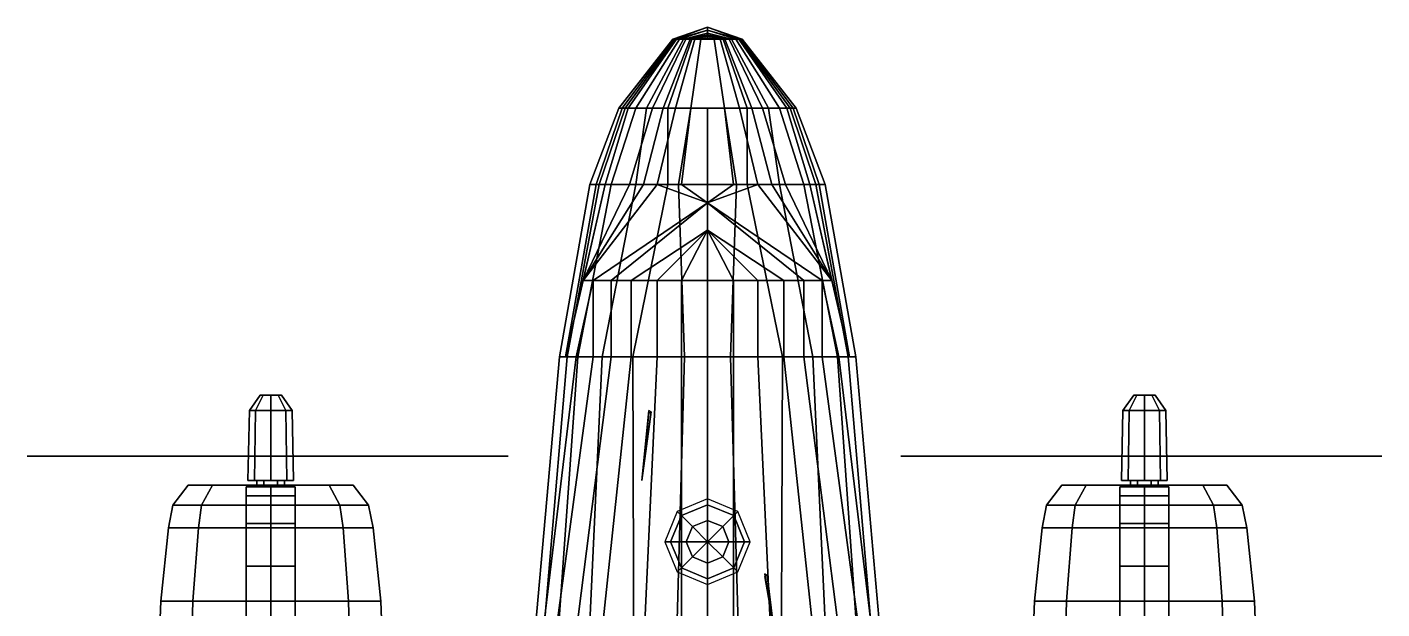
# Model space of a CAD drawing. Header units: millimetres. Extents: x -14.8 to 14.8, y -9.8 to 40.
# Drawn here: x -4.46 to 4.42, y 6.02 to 9.83 of the extents above; entities that cross this region are included whole.
import ezdxf

# ---------------------------------------------------------------- set-up
doc = ezdxf.new("R2010")
doc.units = ezdxf.units.MM
for name, color, linetype in [('propeller', 1, 'Continuous'), ('wing1', 5, 'Continuous'), ('wing2', 1, 'Continuous')]:
    doc.layers.add(name, color=color, linetype=linetype)

msp = doc.modelspace()

# ---------------------------------------------------------------- linework, layer by layer
for points in [[(0, 9.83, -0.1068), (0, 9.83, -0.15), (-0.2277, 9.75, -0.15), (-0.2277, 9.75, -0.1068)], [(0, 9.83, -0.15), (0, 9.83, -0.2089), (-0.2119, 9.75, -0.2089), (-0.2277, 9.75, -0.15)], [(0, 9.83, -0.0715), (0, 9.83, -0.1068), (-0.2277, 9.75, -0.1068), (-0.2198, 9.75, -0.0715)], [(0, 9.81, -0.0362), (0, 9.83, -0.0715), (-0.2198, 9.75, -0.0715), (-0.2041, 9.75, -0.0362)], [(0, 9.83, -0.2089), (0, 9.81, -0.2599), (-0.1845, 9.75, -0.2599), (-0.2119, 9.75, -0.2089)], [(0, 9.78, 0.0266), (0, 9.81, -0.0362), (-0.2041, 9.75, -0.0362), (-0.1413, 9.75, 0.0266)], [(0, 9.81, -0.2599), (0, 9.79, -0.2952), (-0.157, 9.75, -0.2952), (-0.1845, 9.75, -0.2599)], [(0, 9.79, -0.2952), (0, 9.78, -0.3345), (-0.1021, 9.75, -0.3345), (-0.157, 9.75, -0.2952)], [(0, 9.77, 0.0423), (0, 9.78, 0.0266), (-0.1413, 9.75, 0.0266), (-0.1138, 9.75, 0.0423)], [(0, 9.76, 0.0502), (0, 9.77, 0.0423), (-0.1138, 9.75, 0.0423), (-0.0824, 9.75, 0.0502)], [(0, 9.78, -0.3345), (0, 9.75, -0.362), (-0.0432, 9.75, -0.362), (-0.1021, 9.75, -0.3345)], [(0, 9.75, 0.058), (0, 9.76, 0.0502), (-0.0824, 9.75, 0.0502), (-0.0432, 9.75, 0.058)], [(0.2119, 9.75, -0.2089), (0.1845, 9.75, -0.2599), (0, 9.81, -0.2599), (0, 9.83, -0.2089)], [(0.2277, 9.75, -0.1068), (0.2277, 9.75, -0.15), (0, 9.83, -0.15), (0, 9.83, -0.1068)], [(0.2277, 9.75, -0.15), (0.2119, 9.75, -0.2089), (0, 9.83, -0.2089), (0, 9.83, -0.15)], [(0.2041, 9.75, -0.0362), (0.2198, 9.75, -0.0715), (0, 9.83, -0.0715), (0, 9.81, -0.0362)], [(0.2198, 9.75, -0.0715), (0.2277, 9.75, -0.1068), (0, 9.83, -0.1068), (0, 9.83, -0.0715)], [(0.1845, 9.75, -0.2599), (0.157, 9.75, -0.2952), (0, 9.79, -0.2952), (0, 9.81, -0.2599)], [(0.1413, 9.75, 0.0266), (0.2041, 9.75, -0.0362), (0, 9.81, -0.0362), (0, 9.78, 0.0266)], [(0.157, 9.75, -0.2952), (0.1021, 9.75, -0.3345), (0, 9.78, -0.3345), (0, 9.79, -0.2952)], [(0.1021, 9.75, -0.3345), (0.0432, 9.75, -0.362), (0, 9.75, -0.362), (0, 9.78, -0.3345)], [(0.1138, 9.75, 0.0423), (0.1413, 9.75, 0.0266), (0, 9.78, 0.0266), (0, 9.77, 0.0423)], [(0.0824, 9.75, 0.0502), (0.1138, 9.75, 0.0423), (0, 9.77, 0.0423), (0, 9.76, 0.0502)], [(0.0432, 9.75, 0.058), (0.0824, 9.75, 0.0502), (0, 9.76, 0.0502), (0, 9.75, 0.058)], [(-0.2277, 9.75, -0.1068), (-0.2277, 9.75, -0.15), (-0.58, 9.3, -0.16), (-0.58, 9.3, -0.05)], [(-0.2277, 9.75, -0.15), (-0.2119, 9.75, -0.2089), (-0.54, 9.3, -0.31), (-0.58, 9.3, -0.16)], [(-0.2198, 9.75, -0.0715), (-0.2277, 9.75, -0.1068), (-0.58, 9.3, -0.05), (-0.56, 9.3, 0.04)], [(-0.2041, 9.75, -0.0362), (-0.2198, 9.75, -0.0715), (-0.56, 9.3, 0.04), (-0.52, 9.3, 0.13)], [(-0.2119, 9.75, -0.2089), (-0.1845, 9.75, -0.2599), (-0.47, 9.3, -0.44), (-0.54, 9.3, -0.31)], [(-0.1413, 9.75, 0.0266), (-0.2041, 9.75, -0.0362), (-0.52, 9.3, 0.13), (-0.36, 9.3, 0.29)], [(-0.1845, 9.75, -0.2599), (-0.157, 9.75, -0.2952), (-0.4, 9.3, -0.53), (-0.47, 9.3, -0.44)], [(-0.157, 9.75, -0.2952), (-0.1021, 9.75, -0.3345), (-0.26, 9.3, -0.63), (-0.4, 9.3, -0.53)], [(-0.1138, 9.75, 0.0423), (-0.1413, 9.75, 0.0266), (-0.36, 9.3, 0.29), (-0.29, 9.3, 0.33)], [(-0.0824, 9.75, 0.0502), (-0.1138, 9.75, 0.0423), (-0.29, 9.3, 0.33), (-0.21, 9.3, 0.35)], [(-0.1021, 9.75, -0.3345), (-0.0432, 9.75, -0.362), (-0.11, 9.3, -0.7), (-0.26, 9.3, -0.63)], [(-0.0432, 9.75, 0.058), (-0.0824, 9.75, 0.0502), (-0.21, 9.3, 0.35), (-0.11, 9.3, 0.37)], [(0.0432, 9.75, 0.058), (-0.0432, 9.75, 0.058), (-0.11, 9.3, 0.37), (0.11, 9.3, 0.37)], [(0.11, 9.3, -0.7), (-0.11, 9.3, -0.7), (-0.0432, 9.75, -0.362), (0.0432, 9.75, -0.362)], [(0, 9.75, -0.362), (0, 9.75, -0.362), (0, 9.75, -0.362), (-0.0432, 9.75, -0.362)], [(-0.0432, 9.75, 0.058), (0, 9.75, 0.058), (0, 9.75, 0.058)], [(0.0432, 9.75, -0.362), (0, 9.75, -0.362), (0, 9.75, -0.362)], [(0, 9.75, 0.058), (0, 9.75, 0.058), (0, 9.75, 0.058), (0.0432, 9.75, 0.058)], [(0.11, 9.3, 0.37), (0.21, 9.3, 0.35), (0.0824, 9.75, 0.0502), (0.0432, 9.75, 0.058)], [(0.26, 9.3, -0.63), (0.11, 9.3, -0.7), (0.0432, 9.75, -0.362), (0.1021, 9.75, -0.3345)], [(0.21, 9.3, 0.35), (0.29, 9.3, 0.33), (0.1138, 9.75, 0.0423), (0.0824, 9.75, 0.0502)], [(0.4, 9.3, -0.53), (0.26, 9.3, -0.63), (0.1021, 9.75, -0.3345), (0.157, 9.75, -0.2952)], [(0.29, 9.3, 0.33), (0.36, 9.3, 0.29), (0.1413, 9.75, 0.0266), (0.1138, 9.75, 0.0423)], [(0.36, 9.3, 0.29), (0.52, 9.3, 0.13), (0.2041, 9.75, -0.0362), (0.1413, 9.75, 0.0266)], [(0.47, 9.3, -0.44), (0.4, 9.3, -0.53), (0.157, 9.75, -0.2952), (0.1845, 9.75, -0.2599)], [(0.54, 9.3, -0.31), (0.47, 9.3, -0.44), (0.1845, 9.75, -0.2599), (0.2119, 9.75, -0.2089)], [(0.52, 9.3, 0.13), (0.56, 9.3, 0.04), (0.2198, 9.75, -0.0715), (0.2041, 9.75, -0.0362)], [(0.58, 9.3, -0.16), (0.54, 9.3, -0.31), (0.2119, 9.75, -0.2089), (0.2277, 9.75, -0.15)], [(0.56, 9.3, 0.04), (0.58, 9.3, -0.05), (0.2277, 9.75, -0.1068), (0.2198, 9.75, -0.0715)], [(0.58, 9.3, -0.05), (0.58, 9.3, -0.16), (0.2277, 9.75, -0.15), (0.2277, 9.75, -0.1068)], [(-0.77, 8.8, 0.03), (-0.73, 8.8, 0.22), (-0.56, 9.3, 0.04), (-0.58, 9.3, -0.05)], [(-0.77, 8.8, -0.1), (-0.77, 8.8, 0.03), (-0.58, 9.3, -0.05), (-0.58, 9.3, -0.16)], [(-0.71, 8.8, -0.35), (-0.77, 8.8, -0.1), (-0.58, 9.3, -0.16), (-0.54, 9.3, -0.31)], [(-0.73, 8.8, 0.22), (-0.67, 8.8, 0.35), (-0.52, 9.3, 0.13), (-0.56, 9.3, 0.04)], [(-0.63, 8.8, -0.53), (-0.71, 8.8, -0.35), (-0.54, 9.3, -0.31), (-0.47, 9.3, -0.44)], [(-0.67, 8.8, 0.35), (-0.51, 8.8, 0.48), (-0.36, 9.3, 0.29), (-0.52, 9.3, 0.13)], [(-0.47, 8.8, -0.72), (-0.63, 8.8, -0.53), (-0.47, 9.3, -0.44), (-0.4, 9.3, -0.53)], [(-0.51, 8.8, 0.48), (-0.42, 8.8, 0.52), (-0.29, 9.3, 0.33), (-0.36, 9.3, 0.29)], [(-0.26, 8.8, -0.86), (-0.47, 8.8, -0.72), (-0.4, 9.3, -0.53), (-0.26, 9.3, -0.63)], [(-0.42, 8.8, 0.52), (-0.33, 8.8, 0.54), (-0.21, 9.3, 0.35), (-0.29, 9.3, 0.33)], [(-0.33, 8.8, 0.54), (-0.17, 8.8, 0.55), (-0.11, 9.3, 0.37), (-0.21, 9.3, 0.35)], [(-0.19, 8.8, -0.89), (-0.26, 8.8, -0.86), (-0.26, 9.3, -0.63), (-0.11, 9.3, -0.7)], [(0, 8.8, -0.9), (-0.19, 8.8, -0.89), (-0.11, 9.3, -0.7), (0, 9.3, -0.7)], [(-0.17, 8.8, 0.55), (0, 8.8, 0.56), (0, 9.3, 0.37), (-0.11, 9.3, 0.37)], [(0.19, 8.8, -0.89), (0, 8.8, -0.9), (0, 9.3, -0.7), (0.11, 9.3, -0.7)], [(0, 8.8, 0.56), (0.17, 8.8, 0.55), (0.11, 9.3, 0.37), (0, 9.3, 0.37)], [(0.26, 8.8, -0.86), (0.19, 8.8, -0.89), (0.11, 9.3, -0.7), (0.26, 9.3, -0.63)], [(0.17, 8.8, 0.55), (0.33, 8.8, 0.54), (0.21, 9.3, 0.35), (0.11, 9.3, 0.37)], [(0.33, 8.8, 0.54), (0.42, 8.8, 0.52), (0.29, 9.3, 0.33), (0.21, 9.3, 0.35)], [(0.47, 8.8, -0.72), (0.26, 8.8, -0.86), (0.26, 9.3, -0.63), (0.4, 9.3, -0.53)], [(0.42, 8.8, 0.52), (0.51, 8.8, 0.48), (0.36, 9.3, 0.29), (0.29, 9.3, 0.33)], [(0.51, 8.8, 0.48), (0.67, 8.8, 0.35), (0.52, 9.3, 0.13), (0.36, 9.3, 0.29)], [(0.63, 8.8, -0.53), (0.47, 8.8, -0.72), (0.4, 9.3, -0.53), (0.47, 9.3, -0.44)], [(0.71, 8.8, -0.35), (0.63, 8.8, -0.53), (0.47, 9.3, -0.44), (0.54, 9.3, -0.31)], [(0.67, 8.8, 0.35), (0.73, 8.8, 0.22), (0.56, 9.3, 0.04), (0.52, 9.3, 0.13)], [(0.77, 8.8, -0.1), (0.71, 8.8, -0.35), (0.54, 9.3, -0.31), (0.58, 9.3, -0.16)], [(0.73, 8.8, 0.22), (0.77, 8.8, 0.03), (0.58, 9.3, -0.05), (0.56, 9.3, 0.04)], [(0.77, 8.8, 0.03), (0.77, 8.8, -0.1), (0.58, 9.3, -0.16), (0.58, 9.3, -0.05)], [(-0.77, 8.8, 0.03), (-0.77, 8.8, -0.1), (-0.97, 7.67, -0.09), (-0.97, 7.67, 0.2)], [(-0.77, 8.8, -0.1), (-0.71, 8.8, -0.35), (-0.92, 7.67, -0.35), (-0.97, 7.67, -0.09)], [(-0.73, 8.8, 0.22), (-0.77, 8.8, 0.03), (-0.97, 7.67, 0.2), (-0.9296, 7.67, 0.38)], [(-0.67, 8.8, 0.35), (-0.73, 8.8, 0.22), (-0.9296, 7.67, 0.38)], [(-0.71, 8.8, -0.35), (-0.63, 8.8, -0.53), (-0.85, 7.67, -0.6), (-0.92, 7.67, -0.35)], [(-0.63, 8.8, -0.53), (-0.47, 8.8, -0.72), (-0.69, 7.67, -0.85), (-0.85, 7.67, -0.6)], [(0, 8.68, 0.85), (-0.33, 8.8, 0.54), (-0.8147, 8.17, 0.3667), (-0.75, 8.17, 0.85)], [(-0.33, 8.8, 0.54), (-0.42, 8.8, 0.52), (-0.8147, 8.17, 0.3667)], [(-0.42, 8.8, 0.52), (-0.51, 8.8, 0.48), (-0.8147, 8.17, 0.3667)], [(-0.51, 8.8, 0.48), (-0.67, 8.8, 0.35), (-0.8147, 8.17, 0.3667)], [(-0.47, 8.8, -0.72), (-0.26, 8.8, -0.86), (-0.49, 7.67, -1), (-0.69, 7.67, -0.85)], [(-0.26, 8.8, -0.86), (-0.19, 8.8, -0.89), (-0.15, 7.67, -1.12), (-0.49, 7.67, -1)], [(0, 8.68, 0.85), (-0.17, 8.8, 0.55), (-0.33, 8.8, 0.54), (0, 8.68, 0.85)], [(-0.19, 8.8, -0.89), (0, 8.8, -0.9), (0, 7.67, -1.13), (-0.15, 7.67, -1.12)], [(0, 8.68, 0.85), (0, 8.8, 0.56), (-0.17, 8.8, 0.55), (0, 8.68, 0.85)], [(0.15, 7.67, -1.12), (0, 7.67, -1.13), (0, 8.8, -0.9), (0.19, 8.8, -0.89)], [(0.75, 8.17, 0.85), (0.8147, 8.17, 0.3667), (0.33, 8.8, 0.54), (0, 8.68, 0.85)], [(0, 8.68, 0.85), (0.33, 8.8, 0.54), (0.17, 8.8, 0.55), (0, 8.68, 0.85)], [(0, 8.68, 0.85), (0.17, 8.8, 0.55), (0, 8.8, 0.56), (0, 8.68, 0.85)], [(0.49, 7.67, -1), (0.15, 7.67, -1.12), (0.19, 8.8, -0.89), (0.26, 8.8, -0.86)], [(0.69, 7.67, -0.85), (0.49, 7.67, -1), (0.26, 8.8, -0.86), (0.47, 8.8, -0.72)], [(0.8147, 8.17, 0.3667), (0.8147, 8.17, 0.3667), (0.42, 8.8, 0.52), (0.33, 8.8, 0.54)], [(0.8147, 8.17, 0.3667), (0.8147, 8.17, 0.3667), (0.51, 8.8, 0.48), (0.42, 8.8, 0.52)], [(0.85, 7.67, -0.6), (0.69, 7.67, -0.85), (0.47, 8.8, -0.72), (0.63, 8.8, -0.53)], [(0.8147, 8.17, 0.3667), (0.8147, 8.17, 0.3667), (0.67, 8.8, 0.35), (0.51, 8.8, 0.48)], [(0.92, 7.67, -0.35), (0.85, 7.67, -0.6), (0.63, 8.8, -0.53), (0.71, 8.8, -0.35)], [(0.9296, 7.67, 0.38), (0.9296, 7.67, 0.38), (0.73, 8.8, 0.22), (0.67, 8.8, 0.35)], [(0.97, 7.67, -0.09), (0.92, 7.67, -0.35), (0.71, 8.8, -0.35), (0.77, 8.8, -0.1)], [(0.9296, 7.67, 0.38), (0.97, 7.67, 0.2), (0.77, 8.8, 0.03), (0.73, 8.8, 0.22)], [(0.97, 7.67, 0.2), (0.97, 7.67, -0.09), (0.77, 8.8, -0.1), (0.77, 8.8, 0.03)], [(0, 8.68, 0.85), (0, 8.68, 0.85), (-0.75, 8.17, 0.85), (-0.63, 8.17, 0.96)], [(0, 8.5, 1.02), (0, 8.68, 0.85), (-0.63, 8.17, 0.96), (-0.5, 8.17, 1.05)], [(0.5, 8.17, 1.05), (0.63, 8.17, 0.96), (0, 8.68, 0.85), (0, 8.5, 1.02)], [(0.63, 8.17, 0.96), (0.75, 8.17, 0.85), (0, 8.68, 0.85)], [(0, 8.5, 1.02), (0, 8.5, 1.02), (-0.5, 8.17, 1.05), (-0.33, 8.17, 1.12)], [(0, 8.5, 1.02), (0, 8.5, 1.02), (-0.33, 8.17, 1.12), (-0.17, 8.17, 1.14)], [(-0.17, 8.17, 1.14), (0, 8.17, 1.14), (0, 8.5, 1.02)], [(0, 8.5, 1.02), (0, 8.5, 1.02), (0, 8.17, 1.14), (0.17, 8.17, 1.14)], [(0, 8.5, 1.02), (0, 8.5, 1.02), (0.17, 8.17, 1.14), (0.33, 8.17, 1.12)], [(0, 8.5, 1.02), (0, 8.5, 1.02), (0.33, 8.17, 1.12), (0.5, 8.17, 1.05)], [(-0.75, 8.17, 0.85), (-0.8147, 8.17, 0.3667), (-0.9296, 7.67, 0.38), (-0.86, 7.67, 0.69)], [(-0.75, 8.17, 0.85), (-0.75, 8.17, 0.85), (-0.86, 7.67, 0.69), (-0.75, 7.67, 0.93)], [(-0.63, 8.17, 0.96), (-0.75, 8.17, 0.85), (-0.75, 7.67, 0.93), (-0.63, 7.67, 1.05)], [(-0.5, 8.17, 1.05), (-0.63, 8.17, 0.96), (-0.63, 7.67, 1.05), (-0.5, 7.67, 1.14)], [(-0.33, 8.17, 1.12), (-0.5, 8.17, 1.05), (-0.5, 7.67, 1.14), (-0.33, 7.67, 1.21)], [(-0.17, 8.17, 1.14), (-0.33, 8.17, 1.12), (-0.33, 7.67, 1.21), (-0.17, 7.67, 1.23)], [(-0.17, 7.67, 1.23), (0, 7.67, 1.23), (0, 8.17, 1.14), (-0.17, 8.17, 1.14)], [(0.17, 8.17, 1.14), (0, 8.17, 1.14), (0, 7.67, 1.23), (0.17, 7.67, 1.23)], [(0.17, 7.67, 1.23), (0.33, 7.67, 1.21), (0.33, 8.17, 1.12), (0.17, 8.17, 1.14)], [(0.33, 7.67, 1.21), (0.5, 7.67, 1.14), (0.5, 8.17, 1.05), (0.33, 8.17, 1.12)], [(0.5, 7.67, 1.14), (0.63, 7.67, 1.05), (0.63, 8.17, 0.96), (0.5, 8.17, 1.05)], [(0.63, 7.67, 1.05), (0.75, 7.67, 0.93), (0.75, 8.17, 0.85), (0.63, 8.17, 0.96)], [(0.86, 7.67, 0.69), (0.9296, 7.67, 0.38), (0.8147, 8.17, 0.3667), (0.75, 8.17, 0.85)], [(0.75, 7.67, 0.93), (0.86, 7.67, 0.69), (0.75, 8.17, 0.85)], [(-0.97, 7.67, -0.09), (-0.92, 7.67, -0.35), (-1.16, 4.85, -0.49), (-1.22, 4.85, -0.05)], [(-0.97, 7.67, 0.2), (-0.97, 7.67, -0.09), (-1.22, 4.85, -0.05), (-1.22, 4.85, 0.39)], [(-0.86, 7.67, 0.69), (-0.97, 7.67, 0.2), (-1.22, 4.85, 0.39), (-1.2, 4.85, 0.55)], [(-0.75, 7.67, 0.93), (-0.86, 7.67, 0.69), (-1.2, 4.85, 0.55), (-1.13, 4.85, 0.79)], [(-0.92, 7.67, -0.35), (-0.85, 7.67, -0.6), (-1.05, 4.85, -0.74), (-1.16, 4.85, -0.49)], [(-0.63, 7.67, 1.05), (-0.75, 7.67, 0.93), (-1.13, 4.85, 0.79), (-0.99, 4.85, 1.03)], [(-0.85, 7.67, -0.6), (-0.69, 7.67, -0.85), (-0.82, 4.85, -0.99), (-1.05, 4.85, -0.74)], [(-0.5, 7.67, 1.14), (-0.63, 7.67, 1.05), (-0.99, 4.85, 1.03), (-0.8, 4.85, 1.23)], [(-0.69, 7.67, -0.85), (-0.49, 7.67, -1), (-0.48, 4.85, -1.17), (-0.82, 4.85, -0.99)], [(-0.33, 7.67, 1.21), (-0.5, 7.67, 1.14), (-0.8, 4.85, 1.23), (-0.46, 4.85, 1.41)], [(-0.49, 7.67, -1), (-0.15, 7.67, -1.12), (-0.23, 4.85, -1.25), (-0.48, 4.85, -1.17)], [(-0.17, 7.67, 1.23), (-0.33, 7.67, 1.21), (-0.46, 4.85, 1.41), (-0.17, 4.85, 1.48)], [(-0.15, 7.67, -1.12), (0, 7.67, -1.13), (0, 4.85, -1.25), (-0.23, 4.85, -1.25)], [(-0.17, 4.85, 1.48), (0, 4.85, 1.48), (0, 7.67, 1.23), (-0.17, 7.67, 1.23)], [(0.17, 7.67, 1.23), (0, 7.67, 1.23), (0, 4.85, 1.48), (0.17, 4.85, 1.48)], [(0.23, 4.85, -1.25), (0, 4.85, -1.25), (0, 7.67, -1.13), (0.15, 7.67, -1.12)], [(0.48, 4.85, -1.17), (0.23, 4.85, -1.25), (0.15, 7.67, -1.12), (0.49, 7.67, -1)], [(0.17, 4.85, 1.48), (0.46, 4.85, 1.41), (0.33, 7.67, 1.21), (0.17, 7.67, 1.23)], [(0.46, 4.85, 1.41), (0.8, 4.85, 1.23), (0.5, 7.67, 1.14), (0.33, 7.67, 1.21)], [(0.82, 4.85, -0.99), (0.48, 4.85, -1.17), (0.49, 7.67, -1), (0.69, 7.67, -0.85)], [(0.8, 4.85, 1.23), (0.99, 4.85, 1.03), (0.63, 7.67, 1.05), (0.5, 7.67, 1.14)], [(0.99, 4.85, 1.03), (1.13, 4.85, 0.79), (0.75, 7.67, 0.93), (0.63, 7.67, 1.05)], [(1.05, 4.85, -0.74), (0.82, 4.85, -0.99), (0.69, 7.67, -0.85), (0.85, 7.67, -0.6)], [(1.13, 4.85, 0.79), (1.2, 4.85, 0.55), (0.86, 7.67, 0.69), (0.75, 7.67, 0.93)], [(1.16, 4.85, -0.49), (1.05, 4.85, -0.74), (0.85, 7.67, -0.6), (0.92, 7.67, -0.35)], [(1.2, 4.85, 0.55), (1.22, 4.85, 0.39), (0.97, 7.67, 0.2), (0.86, 7.67, 0.69)], [(1.22, 4.85, -0.05), (1.16, 4.85, -0.49), (0.92, 7.67, -0.35), (0.97, 7.67, -0.09)], [(1.22, 4.85, 0.39), (1.22, 4.85, -0.05), (0.97, 7.67, -0.09), (0.97, 7.67, 0.2)], [(-0.37, 7.31, 1.26), (-0.385, 7.3187, 1.26), (-0.43, 6.86, 2.28)], [(-0.385, 7.3187, 1.26), (-0.385, 7.3013, 1.26), (-0.43, 6.86, 2.28)], [(-0.385, 7.3013, 1.26), (-0.37, 7.31, 1.26), (-0.43, 6.86, 2.28)], [(-0.1715, 6.6315, 1.47), (-0.198, 6.658, 1.31), (-0.28, 6.46, 1.33), (-0.2425, 6.46, 1.47)], [(0, 6.7025, 1.47), (0, 6.74, 1.31), (-0.198, 6.658, 1.31), (-0.1715, 6.6315, 1.47)], [(0, 6.6, 1.5725), (0, 6.7025, 1.47), (-0.1715, 6.6315, 1.47), (-0.099, 6.559, 1.5725)], [(0.1715, 6.6315, 1.47), (0.198, 6.658, 1.31), (0, 6.74, 1.31), (0, 6.7025, 1.47)], [(0.099, 6.559, 1.5725), (0.1715, 6.6315, 1.47), (0, 6.7025, 1.47), (0, 6.6, 1.5725)], [(0.2425, 6.46, 1.47), (0.28, 6.46, 1.33), (0.198, 6.658, 1.31), (0.1715, 6.6315, 1.47)], [(-0.099, 6.559, 1.5725), (-0.1715, 6.6315, 1.47), (-0.2425, 6.46, 1.47), (-0.14, 6.46, 1.5725)], [(0, 6.46, 1.61), (0, 6.6, 1.5725), (-0.099, 6.559, 1.5725), (0, 6.46, 1.61)], [(0, 6.46, 1.61), (0.099, 6.559, 1.5725), (0, 6.6, 1.5725), (0, 6.46, 1.61)], [(0.14, 6.46, 1.5725), (0.2425, 6.46, 1.47), (0.1715, 6.6315, 1.47), (0.099, 6.559, 1.5725)], [(0, 6.46, 1.61), (-0.099, 6.559, 1.5725), (-0.14, 6.46, 1.5725), (0, 6.46, 1.61)], [(0, 6.46, 1.61), (0.14, 6.46, 1.5725), (0.099, 6.559, 1.5725), (0, 6.46, 1.61)], [(-0.2425, 6.46, 1.47), (-0.28, 6.46, 1.33), (-0.198, 6.262, 1.35), (-0.1715, 6.2885, 1.47)], [(-0.14, 6.46, 1.5725), (-0.2425, 6.46, 1.47), (-0.1715, 6.2885, 1.47), (-0.099, 6.361, 1.5725)], [(0, 6.46, 1.61), (-0.14, 6.46, 1.5725), (-0.099, 6.361, 1.5725), (0, 6.46, 1.61)], [(0, 6.46, 1.61), (-0.099, 6.361, 1.5725), (0, 6.32, 1.5725), (0, 6.46, 1.61)], [(0, 6.46, 1.61), (0, 6.32, 1.5725), (0.099, 6.361, 1.5725), (0, 6.46, 1.61)], [(0, 6.46, 1.61), (0.099, 6.361, 1.5725), (0.14, 6.46, 1.5725), (0, 6.46, 1.61)], [(0.099, 6.361, 1.5725), (0.1715, 6.2885, 1.47), (0.2425, 6.46, 1.47), (0.14, 6.46, 1.5725)], [(0.1715, 6.2885, 1.47), (0.198, 6.262, 1.35), (0.28, 6.46, 1.33), (0.2425, 6.46, 1.47)], [(-0.099, 6.361, 1.5725), (-0.1715, 6.2885, 1.47), (0, 6.2175, 1.47), (0, 6.32, 1.5725)], [(0, 6.32, 1.5725), (0, 6.2175, 1.47), (0.1715, 6.2885, 1.47), (0.099, 6.361, 1.5725)], [(-0.1715, 6.2885, 1.47), (-0.198, 6.262, 1.35), (0, 6.18, 1.36), (0, 6.2175, 1.47)], [(0, 6.2175, 1.47), (0, 6.18, 1.36), (0.198, 6.262, 1.35), (0.1715, 6.2885, 1.47)], [(0.39, 6.24, 1.35), (0.375, 6.2487, 1.35), (0.43, 5.92, 2.07)], [(0.375, 6.2487, 1.35), (0.375, 6.2313, 1.35), (0.43, 5.92, 2.07)], [(0.375, 6.2313, 1.35), (0.39, 6.24, 1.35), (0.43, 5.92, 2.07)]]:
    msp.add_3dface(points)
at = {"layer": 'propeller'}
for points in [[(-3, 7.32, -0.95), (-2.959, 7.32, -0.851), (-2.9095, 7.42, -0.9005), (-2.93, 7.42, -0.95)], [(-2.959, 7.32, -1.049), (-3, 7.32, -0.95), (-2.93, 7.42, -0.95), (-2.9095, 7.42, -0.9995)], [(-2.959, 7.32, -0.851), (-2.86, 7.32, -0.81), (-2.86, 7.42, -0.88), (-2.9095, 7.42, -0.9005)], [(-2.86, 7.32, -1.09), (-2.959, 7.32, -1.049), (-2.9095, 7.42, -0.9995), (-2.86, 7.42, -1.02)], [(-2.93, 7.42, -0.95), (-2.8105, 7.42, -0.9005), (-2.79, 7.42, -0.95), (-2.9095, 7.42, -0.9995)], [(-2.9095, 7.42, -0.9005), (-2.86, 7.42, -0.88), (-2.8105, 7.42, -0.9005), (-2.93, 7.42, -0.95)], [(-2.9095, 7.42, -0.9995), (-2.79, 7.42, -0.95), (-2.8105, 7.42, -0.9995), (-2.86, 7.42, -1.02)], [(-2.86, 7.32, -0.81), (-2.761, 7.32, -0.851), (-2.8105, 7.42, -0.9005), (-2.86, 7.42, -0.88)], [(-2.761, 7.32, -1.049), (-2.86, 7.32, -1.09), (-2.86, 7.42, -1.02), (-2.8105, 7.42, -0.9995)], [(-2.761, 7.32, -0.851), (-2.72, 7.32, -0.95), (-2.79, 7.42, -0.95), (-2.8105, 7.42, -0.9005)], [(-2.72, 7.32, -0.95), (-2.761, 7.32, -1.049), (-2.8105, 7.42, -0.9995), (-2.79, 7.42, -0.95)], [(2.761, 7.32, -1.049), (2.72, 7.32, -0.95), (2.79, 7.42, -0.95), (2.8105, 7.42, -0.9995)], [(2.72, 7.32, -0.95), (2.761, 7.32, -0.851), (2.8105, 7.42, -0.9005), (2.79, 7.42, -0.95)], [(2.86, 7.32, -1.09), (2.761, 7.32, -1.049), (2.8105, 7.42, -0.9995), (2.86, 7.42, -1.02)], [(2.761, 7.32, -0.851), (2.86, 7.32, -0.81), (2.86, 7.42, -0.88), (2.8105, 7.42, -0.9005)], [(2.8105, 7.42, -0.9005), (2.86, 7.42, -0.88), (2.9095, 7.42, -0.9005), (2.79, 7.42, -0.95)], [(2.79, 7.42, -0.95), (2.9095, 7.42, -0.9005), (2.93, 7.42, -0.95), (2.8105, 7.42, -0.9995)], [(2.8105, 7.42, -0.9995), (2.93, 7.42, -0.95), (2.9095, 7.42, -0.9995), (2.86, 7.42, -1.02)], [(2.959, 7.32, -1.049), (2.86, 7.32, -1.09), (2.86, 7.42, -1.02), (2.9095, 7.42, -0.9995)], [(2.86, 7.32, -0.81), (2.959, 7.32, -0.851), (2.9095, 7.42, -0.9005), (2.86, 7.42, -0.88)], [(3, 7.32, -0.95), (2.959, 7.32, -1.049), (2.9095, 7.42, -0.9995), (2.93, 7.42, -0.95)], [(2.959, 7.32, -0.851), (3, 7.32, -0.95), (2.93, 7.42, -0.95), (2.9095, 7.42, -0.9005)], [(-3.01, 6.86, -0.95), (-2.9661, 6.86, -0.8439), (-2.959, 7.32, -0.851), (-3, 7.32, -0.95)], [(-2.9661, 6.86, -1.0561), (-3.01, 6.86, -0.95), (-3, 7.32, -0.95), (-2.959, 7.32, -1.049)], [(-2.9661, 6.86, -0.8439), (-2.86, 6.86, -0.8), (-2.86, 7.32, -0.81), (-2.959, 7.32, -0.851)], [(-2.86, 6.86, -1.1), (-2.9661, 6.86, -1.0561), (-2.959, 7.32, -1.049), (-2.86, 7.32, -1.09)], [(-2.86, 6.86, -0.8), (-2.7539, 6.86, -0.8439), (-2.761, 7.32, -0.851), (-2.86, 7.32, -0.81)], [(-2.7539, 6.86, -1.0561), (-2.86, 6.86, -1.1), (-2.86, 7.32, -1.09), (-2.761, 7.32, -1.049)], [(-2.7539, 6.86, -0.8439), (-2.71, 6.86, -0.95), (-2.72, 7.32, -0.95), (-2.761, 7.32, -0.851)], [(-2.71, 6.86, -0.95), (-2.7539, 6.86, -1.0561), (-2.761, 7.32, -1.049), (-2.72, 7.32, -0.95)], [(2.7539, 6.86, -1.0561), (2.71, 6.86, -0.95), (2.72, 7.32, -0.95), (2.761, 7.32, -1.049)], [(2.71, 6.86, -0.95), (2.7539, 6.86, -0.8439), (2.761, 7.32, -0.851), (2.72, 7.32, -0.95)], [(2.86, 6.86, -1.1), (2.7539, 6.86, -1.0561), (2.761, 7.32, -1.049), (2.86, 7.32, -1.09)], [(2.7539, 6.86, -0.8439), (2.86, 6.86, -0.8), (2.86, 7.32, -0.81), (2.761, 7.32, -0.851)], [(2.9661, 6.86, -1.0561), (2.86, 6.86, -1.1), (2.86, 7.32, -1.09), (2.959, 7.32, -1.049)], [(2.86, 6.86, -0.8), (2.9661, 6.86, -0.8439), (2.959, 7.32, -0.851), (2.86, 7.32, -0.81)], [(3.01, 6.86, -0.95), (2.9661, 6.86, -1.0561), (2.959, 7.32, -1.049), (3, 7.32, -0.95)], [(2.9661, 6.86, -0.8439), (3.01, 6.86, -0.95), (3, 7.32, -0.95), (2.959, 7.32, -0.851)], [(-4.4052, 7.02, -1.8537), (-4.4552, 7.02, -1.7671), (-4.4296, 7.02, -1.6714), (-4.3182, 7.02, -1.8843)], [(-4.3182, 7.02, -1.8843), (-4.4296, 7.02, -1.6714), (-4.4552, 7.02, -1.7671), (-4.4052, 7.02, -1.8537)], [(-4.3182, 7.02, -1.8843), (-4.4296, 7.02, -1.6714), (-4.1465, 7.02, -1.4618), (-4.2476, 7.02, -1.8666)], [(-4.2476, 7.02, -1.8666), (-4.1465, 7.02, -1.4618), (-4.4296, 7.02, -1.6714), (-4.3182, 7.02, -1.8843)], [(-3.8169, 7.02, -1.6526), (-3.8866, 7.02, -1.3118), (-4.1465, 7.02, -1.4618), (-4.2476, 7.02, -1.8666)], [(-4.2476, 7.02, -1.8666), (-4.1465, 7.02, -1.4618), (-3.8866, 7.02, -1.3118), (-3.8169, 7.02, -1.6526)], [(-3.4705, 7.02, -1.4526), (-3.6118, 7.02, -1.1878), (-3.8866, 7.02, -1.3118), (-3.8169, 7.02, -1.6526)], [(-3.8169, 7.02, -1.6526), (-3.8866, 7.02, -1.3118), (-3.6118, 7.02, -1.1878), (-3.4705, 7.02, -1.4526)], [(-3.29, 7.02, -1.3253), (-3.4063, 7.02, -1.1038), (-3.6118, 7.02, -1.1878), (-3.4705, 7.02, -1.4526)], [(-3.4705, 7.02, -1.4526), (-3.6118, 7.02, -1.1878), (-3.4063, 7.02, -1.1038), (-3.29, 7.02, -1.3253)], [(-3.29, 7.02, -1.3253), (-3.4063, 7.02, -1.1038), (-3.1808, 7.02, -1.0544), (-3.1244, 7.02, -1.172)], [(-3.1244, 7.02, -1.172), (-3.1808, 7.02, -1.0544), (-3.4063, 7.02, -1.1038), (-3.29, 7.02, -1.3253)], [(-3.1244, 7.02, -1.172), (-3.1808, 7.02, -1.0544), (-2.9803, 7.02, -0.9617), (-2.9253, 7.02, -1.057)], [(-2.9253, 7.02, -1.057), (-2.9803, 7.02, -0.9617), (-3.1808, 7.02, -1.0544), (-3.1244, 7.02, -1.172)], [(-2.99, 7.02, 0.23), (-2.66, 7.02, 0.12), (-2.66, 7.02, 0.42), (-2.96, 7.02, 0.71)], [(-2.96, 7.02, 0.71), (-2.66, 7.02, 0.42), (-2.66, 7.02, 0.12), (-2.99, 7.02, 0.23)], [(-2.97, 7.02, -0.39), (-2.72, 7.02, -0.4), (-2.69, 7.02, -0.18), (-2.99, 7.02, -0.17)], [(-2.99, 7.02, -0.17), (-2.69, 7.02, -0.18), (-2.72, 7.02, -0.4), (-2.97, 7.02, -0.39)], [(-2.99, 7.02, 0.23), (-2.66, 7.02, 0.12), (-2.69, 7.02, -0.18), (-2.99, 7.02, -0.17)], [(-2.99, 7.02, -0.17), (-2.69, 7.02, -0.18), (-2.66, 7.02, 0.12), (-2.99, 7.02, 0.23)], [(-2.97, 7.02, -0.39), (-2.72, 7.02, -0.4), (-2.79, 7.02, -0.62), (-2.92, 7.02, -0.61)], [(-2.92, 7.02, -0.61), (-2.79, 7.02, -0.62), (-2.72, 7.02, -0.4), (-2.97, 7.02, -0.39)], [(-2.94, 7.02, 0.78), (-2.7, 7.02, 0.77), (-2.66, 7.02, 0.42), (-2.96, 7.02, 0.71)], [(-2.96, 7.02, 0.71), (-2.66, 7.02, 0.42), (-2.7, 7.02, 0.77), (-2.94, 7.02, 0.78)], [(-2.94, 7.02, 0.78), (-2.7, 7.02, 0.77), (-2.77, 7.02, 0.84), (-2.87, 7.02, 0.84)], [(-2.87, 7.02, 0.84), (-2.77, 7.02, 0.84), (-2.7, 7.02, 0.77), (-2.94, 7.02, 0.78)], [(-2.92, 7.02, -0.61), (-2.79, 7.02, -0.62), (-2.81, 7.02, -0.84), (-2.92, 7.02, -0.84)], [(-2.92, 7.02, -0.84), (-2.81, 7.02, -0.84), (-2.79, 7.02, -0.62), (-2.92, 7.02, -0.61)], [(-2.5356, 7.02, -1.068), (-2.6092, 7.02, -1.1756), (-2.7897, 7.02, -1.0483), (-2.7347, 7.02, -0.953)], [(-2.7347, 7.02, -0.953), (-2.7897, 7.02, -1.0483), (-2.6092, 7.02, -1.1756), (-2.5356, 7.02, -1.068)], [(-2.32, 7.02, -1.1347), (-2.4537, 7.02, -1.3462), (-2.6092, 7.02, -1.1756), (-2.5356, 7.02, -1.068)], [(-2.5356, 7.02, -1.068), (-2.6092, 7.02, -1.1756), (-2.4537, 7.02, -1.3462), (-2.32, 7.02, -1.1347)], [(-2.32, 7.02, -1.1347), (-2.4537, 7.02, -1.3462), (-2.2782, 7.02, -1.4822), (-2.1195, 7.02, -1.2274)], [(-2.1195, 7.02, -1.2274), (-2.2782, 7.02, -1.4822), (-2.4537, 7.02, -1.3462), (-2.32, 7.02, -1.1347)], [(-2.1195, 7.02, -1.2274), (-2.2782, 7.02, -1.4822), (-2.0334, 7.02, -1.6582), (-1.7731, 7.02, -1.4274)], [(-1.7731, 7.02, -1.4274), (-2.0334, 7.02, -1.6582), (-2.2782, 7.02, -1.4822), (-2.1195, 7.02, -1.2274)], [(-1.7731, 7.02, -1.4274), (-2.0334, 7.02, -1.6582), (-1.7735, 7.02, -1.8082), (-1.3724, 7.02, -1.6934)], [(-1.3724, 7.02, -1.6934), (-1.7735, 7.02, -1.8082), (-2.0334, 7.02, -1.6582), (-1.7731, 7.02, -1.4274)], [(-1.3218, 7.02, -1.7457), (-1.4504, 7.02, -1.9486), (-1.7735, 7.02, -1.8082), (-1.3724, 7.02, -1.6934)], [(-1.3724, 7.02, -1.6934), (-1.7735, 7.02, -1.8082), (-1.4504, 7.02, -1.9486), (-1.3218, 7.02, -1.7457)], [(-1.3048, 7.02, -1.8363), (-1.3548, 7.02, -1.9229), (-1.4504, 7.02, -1.9486), (-1.3218, 7.02, -1.7457)], [(-1.3218, 7.02, -1.7457), (-1.4504, 7.02, -1.9486), (-1.3548, 7.02, -1.9229), (-1.3048, 7.02, -1.8363)], [(1.4018, 7.02, -1.8843), (1.2904, 7.02, -1.6714), (1.2648, 7.02, -1.7671), (1.3148, 7.02, -1.8537)], [(1.3148, 7.02, -1.8537), (1.2648, 7.02, -1.7671), (1.2904, 7.02, -1.6714), (1.4018, 7.02, -1.8843)], [(1.4724, 7.02, -1.8666), (1.5735, 7.02, -1.4618), (1.2904, 7.02, -1.6714), (1.4018, 7.02, -1.8843)], [(1.4018, 7.02, -1.8843), (1.2904, 7.02, -1.6714), (1.5735, 7.02, -1.4618), (1.4724, 7.02, -1.8666)], [(1.4724, 7.02, -1.8666), (1.5735, 7.02, -1.4618), (1.8334, 7.02, -1.3118), (1.9031, 7.02, -1.6526)], [(1.9031, 7.02, -1.6526), (1.8334, 7.02, -1.3118), (1.5735, 7.02, -1.4618), (1.4724, 7.02, -1.8666)], [(1.9031, 7.02, -1.6526), (1.8334, 7.02, -1.3118), (2.1082, 7.02, -1.1878), (2.2495, 7.02, -1.4526)], [(2.2495, 7.02, -1.4526), (2.1082, 7.02, -1.1878), (1.8334, 7.02, -1.3118), (1.9031, 7.02, -1.6526)], [(2.2495, 7.02, -1.4526), (2.1082, 7.02, -1.1878), (2.3137, 7.02, -1.1038), (2.43, 7.02, -1.3253)], [(2.43, 7.02, -1.3253), (2.3137, 7.02, -1.1038), (2.1082, 7.02, -1.1878), (2.2495, 7.02, -1.4526)], [(2.5956, 7.02, -1.172), (2.5392, 7.02, -1.0544), (2.3137, 7.02, -1.1038), (2.43, 7.02, -1.3253)], [(2.43, 7.02, -1.3253), (2.3137, 7.02, -1.1038), (2.5392, 7.02, -1.0544), (2.5956, 7.02, -1.172)], [(2.7947, 7.02, -1.057), (2.7397, 7.02, -0.9617), (2.5392, 7.02, -1.0544), (2.5956, 7.02, -1.172)], [(2.5956, 7.02, -1.172), (2.5392, 7.02, -1.0544), (2.7397, 7.02, -0.9617), (2.7947, 7.02, -1.057)], [(2.73, 7.02, -0.17), (3.03, 7.02, -0.18), (3, 7.02, -0.4), (2.75, 7.02, -0.39)], [(2.75, 7.02, -0.39), (3, 7.02, -0.4), (3.03, 7.02, -0.18), (2.73, 7.02, -0.17)], [(2.73, 7.02, -0.17), (3.03, 7.02, -0.18), (3.06, 7.02, 0.12), (2.73, 7.02, 0.23)], [(2.73, 7.02, 0.23), (3.06, 7.02, 0.12), (3.03, 7.02, -0.18), (2.73, 7.02, -0.17)], [(2.76, 7.02, 0.71), (3.06, 7.02, 0.42), (3.06, 7.02, 0.12), (2.73, 7.02, 0.23)], [(2.73, 7.02, 0.23), (3.06, 7.02, 0.12), (3.06, 7.02, 0.42), (2.76, 7.02, 0.71)], [(2.8, 7.02, -0.61), (2.93, 7.02, -0.62), (3, 7.02, -0.4), (2.75, 7.02, -0.39)], [(2.75, 7.02, -0.39), (3, 7.02, -0.4), (2.93, 7.02, -0.62), (2.8, 7.02, -0.61)], [(2.76, 7.02, 0.71), (3.06, 7.02, 0.42), (3.02, 7.02, 0.77), (2.78, 7.02, 0.78)], [(2.78, 7.02, 0.78), (3.02, 7.02, 0.77), (3.06, 7.02, 0.42), (2.76, 7.02, 0.71)], [(2.85, 7.02, 0.84), (2.95, 7.02, 0.84), (3.02, 7.02, 0.77), (2.78, 7.02, 0.78)], [(2.78, 7.02, 0.78), (3.02, 7.02, 0.77), (2.95, 7.02, 0.84), (2.85, 7.02, 0.84)], [(2.8, 7.02, -0.84), (2.91, 7.02, -0.84), (2.93, 7.02, -0.62), (2.8, 7.02, -0.61)], [(2.8, 7.02, -0.61), (2.93, 7.02, -0.62), (2.91, 7.02, -0.84), (2.8, 7.02, -0.84)], [(2.9853, 7.02, -0.953), (2.9303, 7.02, -1.0483), (3.1108, 7.02, -1.1756), (3.1844, 7.02, -1.068)], [(3.1844, 7.02, -1.068), (3.1108, 7.02, -1.1756), (2.9303, 7.02, -1.0483), (2.9853, 7.02, -0.953)], [(3.1844, 7.02, -1.068), (3.1108, 7.02, -1.1756), (3.2663, 7.02, -1.3462), (3.4, 7.02, -1.1347)], [(3.4, 7.02, -1.1347), (3.2663, 7.02, -1.3462), (3.1108, 7.02, -1.1756), (3.1844, 7.02, -1.068)], [(3.6005, 7.02, -1.2274), (3.4418, 7.02, -1.4822), (3.2663, 7.02, -1.3462), (3.4, 7.02, -1.1347)], [(3.4, 7.02, -1.1347), (3.2663, 7.02, -1.3462), (3.4418, 7.02, -1.4822), (3.6005, 7.02, -1.2274)], [(3.9469, 7.02, -1.4274), (3.6866, 7.02, -1.6582), (3.4418, 7.02, -1.4822), (3.6005, 7.02, -1.2274)], [(3.6005, 7.02, -1.2274), (3.4418, 7.02, -1.4822), (3.6866, 7.02, -1.6582), (3.9469, 7.02, -1.4274)], [(4.3476, 7.02, -1.6934), (3.9465, 7.02, -1.8082), (3.6866, 7.02, -1.6582), (3.9469, 7.02, -1.4274)], [(3.9469, 7.02, -1.4274), (3.6866, 7.02, -1.6582), (3.9465, 7.02, -1.8082), (4.3476, 7.02, -1.6934)], [(4.3476, 7.02, -1.6934), (3.9465, 7.02, -1.8082), (4.2696, 7.02, -1.9486), (4.3982, 7.02, -1.7457)], [(4.3982, 7.02, -1.7457), (4.2696, 7.02, -1.9486), (3.9465, 7.02, -1.8082), (4.3476, 7.02, -1.6934)], [(4.3982, 7.02, -1.7457), (4.2696, 7.02, -1.9486), (4.3652, 7.02, -1.9229), (4.4152, 7.02, -1.8363)], [(4.4152, 7.02, -1.8363), (4.3652, 7.02, -1.9229), (4.2696, 7.02, -1.9486), (4.3982, 7.02, -1.7457)], [(-2.95, 6.86, -0.95), (-2.905, 6.86, -1.0279), (-2.905, 6.83, -1.0279), (-2.95, 6.83, -0.95)], [(-2.905, 6.86, -0.8721), (-2.95, 6.86, -0.95), (-2.95, 6.83, -0.95), (-2.905, 6.83, -0.8721)], [(-2.905, 6.86, -1.0279), (-2.815, 6.86, -1.0279), (-2.815, 6.83, -1.0279), (-2.905, 6.83, -1.0279)], [(-2.815, 6.86, -0.8721), (-2.905, 6.86, -0.8721), (-2.905, 6.83, -0.8721), (-2.815, 6.83, -0.8721)], [(-2.815, 6.86, -1.0279), (-2.77, 6.86, -0.95), (-2.77, 6.83, -0.95), (-2.815, 6.83, -1.0279)], [(-2.77, 6.86, -0.95), (-2.815, 6.86, -0.8721), (-2.815, 6.83, -0.8721), (-2.77, 6.83, -0.95)], [(2.815, 6.86, -0.8721), (2.77, 6.86, -0.95), (2.77, 6.83, -0.95), (2.815, 6.83, -0.8721)], [(2.77, 6.86, -0.95), (2.815, 6.86, -1.0279), (2.815, 6.83, -1.0279), (2.77, 6.83, -0.95)], [(2.905, 6.86, -0.8721), (2.815, 6.86, -0.8721), (2.815, 6.83, -0.8721), (2.905, 6.83, -0.8721)], [(2.815, 6.86, -1.0279), (2.905, 6.86, -1.0279), (2.905, 6.83, -1.0279), (2.815, 6.83, -1.0279)], [(2.95, 6.86, -0.95), (2.905, 6.86, -0.8721), (2.905, 6.83, -0.8721), (2.95, 6.83, -0.95)], [(2.905, 6.86, -1.0279), (2.95, 6.86, -0.95), (2.95, 6.83, -0.95), (2.905, 6.83, -1.0279)]]:
    msp.add_3dface(points, dxfattribs=at)
at = {"layer": 'wing1'}
for points in [[(2.4075, 6.7, -1.4025), (2.22, 6.7, -0.95), (2.32, 6.83, -0.95), (2.4782, 6.83, -1.3318)], [(2.22, 6.7, -0.95), (2.4075, 6.7, -0.4975), (2.4782, 6.83, -0.5682), (2.32, 6.83, -0.95)], [(2.4782, 6.83, -0.5682), (2.86, 6.83, -0.41), (3.2418, 6.83, -0.5682), (2.32, 6.83, -0.95)], [(2.32, 6.83, -0.95), (3.2418, 6.83, -0.5682), (3.4, 6.83, -0.95), (2.4782, 6.83, -1.3318)], [(2.86, 6.7, -1.59), (2.4075, 6.7, -1.4025), (2.4782, 6.83, -1.3318), (2.86, 6.83, -1.49)], [(2.4075, 6.7, -0.4975), (2.86, 6.7, -0.31), (2.86, 6.83, -0.41), (2.4782, 6.83, -0.5682)], [(2.4782, 6.83, -1.3318), (3.4, 6.83, -0.95), (3.2418, 6.83, -1.3318), (2.86, 6.83, -1.49)], [(2.7, 6.76, -0.39), (2.7, 6.7, -0.39), (2.7, 6.76, -0.17), (2.7, 6.82, -0.22)], [(2.7, 6.82, -0.22), (2.7, 6.76, -0.17), (3.02, 6.76, -0.17), (3.02, 6.82, -0.22)], [(3.02, 6.82, -0.22), (3.02, 6.76, -0.39), (2.7, 6.76, -0.39), (2.7, 6.82, -0.22)], [(2.7, 6.7, -0.39), (2.7, 6.55, -0.36), (2.7, 6.58, -0.11), (2.7, 6.76, -0.17)], [(2.7, 6.76, -0.17), (2.7, 6.58, -0.11), (3.02, 6.58, -0.11), (3.02, 6.76, -0.17)], [(3.3125, 6.7, -1.4025), (2.86, 6.7, -1.59), (2.86, 6.83, -1.49), (3.2418, 6.83, -1.3318)], [(2.86, 6.7, -0.31), (3.3125, 6.7, -0.4975), (3.2418, 6.83, -0.5682), (2.86, 6.83, -0.41)], [(3.02, 6.76, -0.17), (3.02, 6.7, -0.39), (3.02, 6.76, -0.39), (3.02, 6.82, -0.22)], [(3.02, 6.58, -0.11), (3.02, 6.55, -0.36), (3.02, 6.7, -0.39), (3.02, 6.76, -0.17)], [(3.5, 6.7, -0.95), (3.3125, 6.7, -1.4025), (3.2418, 6.83, -1.3318), (3.4, 6.83, -0.95)], [(3.3125, 6.7, -0.4975), (3.5, 6.7, -0.95), (3.4, 6.83, -0.95), (3.2418, 6.83, -0.5682)], [(2.3862, 6.55, -1.4238), (2.19, 6.55, -0.95), (2.22, 6.7, -0.95), (2.4075, 6.7, -1.4025)], [(2.19, 6.55, -0.95), (2.3862, 6.55, -0.4762), (2.4075, 6.7, -0.4975), (2.22, 6.7, -0.95)], [(2.86, 6.55, -1.62), (2.3862, 6.55, -1.4238), (2.4075, 6.7, -1.4025), (2.86, 6.7, -1.59)], [(2.3862, 6.55, -0.4762), (2.86, 6.55, -0.28), (2.86, 6.7, -0.31), (2.4075, 6.7, -0.4975)], [(3.3338, 6.55, -1.4238), (2.86, 6.55, -1.62), (2.86, 6.7, -1.59), (3.3125, 6.7, -1.4025)], [(2.86, 6.55, -0.28), (3.3338, 6.55, -0.4762), (3.3125, 6.7, -0.4975), (2.86, 6.7, -0.31)], [(3.53, 6.55, -0.95), (3.3338, 6.55, -1.4238), (3.3125, 6.7, -1.4025), (3.5, 6.7, -0.95)], [(3.3338, 6.55, -0.4762), (3.53, 6.55, -0.95), (3.5, 6.7, -0.95), (3.3125, 6.7, -0.4975)], [(2.7, 6.55, -0.36), (2.7, 6.07, -0.3), (2.7, 6.3, -0.08), (2.7, 6.58, -0.11)], [(2.7, 6.58, -0.11), (2.7, 6.3, -0.08), (3.02, 6.3, -0.08), (3.02, 6.58, -0.11)], [(3.02, 6.3, -0.08), (3.02, 6.07, -0.3), (3.02, 6.55, -0.36), (3.02, 6.58, -0.11)], [(2.3862, 6.55, -0.4762), (2.19, 6.55, -0.95), (2.14, 6.07, -0.95), (2.3509, 6.07, -0.4409)], [(2.19, 6.55, -0.95), (2.3862, 6.55, -1.4238), (2.3509, 6.07, -1.4591), (2.14, 6.07, -0.95)], [(2.86, 6.55, -0.28), (2.3862, 6.55, -0.4762), (2.3509, 6.07, -0.4409), (2.86, 6.07, -0.23)], [(2.3862, 6.55, -1.4238), (2.86, 6.55, -1.62), (2.86, 6.07, -1.67), (2.3509, 6.07, -1.4591)], [(3.3338, 6.55, -0.4762), (2.86, 6.55, -0.28), (2.86, 6.07, -0.23), (3.3691, 6.07, -0.4409)], [(2.86, 6.55, -1.62), (3.3338, 6.55, -1.4238), (3.3691, 6.07, -1.4591), (2.86, 6.07, -1.67)], [(3.53, 6.55, -0.95), (3.3338, 6.55, -0.4762), (3.3691, 6.07, -0.4409), (3.58, 6.07, -0.95)], [(3.3338, 6.55, -1.4238), (3.53, 6.55, -0.95), (3.58, 6.07, -0.95), (3.3691, 6.07, -1.4591)], [(2.7, 6.07, -0.3), (2.7, 5.84, -0.29), (2.7, 5.82, -0.08), (2.7, 6.3, -0.08)], [(2.7, 6.3, -0.08), (2.7, 5.82, -0.08), (3.02, 5.82, -0.08), (3.02, 6.3, -0.08)], [(3.02, 5.82, -0.08), (3.02, 5.84, -0.29), (3.02, 6.07, -0.3), (3.02, 6.3, -0.08)], [(2.3509, 6.07, -0.4409), (2.14, 6.07, -0.95), (2.1, 5, -0.95), (2.3226, 5, -0.4126)], [(2.14, 6.07, -0.95), (2.3509, 6.07, -1.4591), (2.3226, 5, -1.4874), (2.1, 5, -0.95)], [(2.86, 6.07, -0.23), (2.3509, 6.07, -0.4409), (2.3226, 5, -0.4126), (2.86, 5, -0.19)], [(2.3509, 6.07, -1.4591), (2.86, 6.07, -1.67), (2.86, 5, -1.71), (2.3226, 5, -1.4874)], [(3.3691, 6.07, -0.4409), (2.86, 6.07, -0.23), (2.86, 5, -0.19), (3.3974, 5, -0.4126)], [(2.86, 6.07, -1.67), (3.3691, 6.07, -1.4591), (3.3974, 5, -1.4874), (2.86, 5, -1.71)], [(3.58, 6.07, -0.95), (3.3691, 6.07, -0.4409), (3.3974, 5, -0.4126), (3.62, 5, -0.95)], [(3.3691, 6.07, -1.4591), (3.58, 6.07, -0.95), (3.62, 5, -0.95), (3.3974, 5, -1.4874)]]:
    msp.add_3dface(points, dxfattribs=at)
at = {"layer": 'wing2'}
for points in [[(-3.5, 6.7, -0.95), (-3.3125, 6.7, -1.4025), (-3.2418, 6.83, -1.3318), (-3.4, 6.83, -0.95)], [(-3.3125, 6.7, -0.4975), (-3.5, 6.7, -0.95), (-3.4, 6.83, -0.95), (-3.2418, 6.83, -0.5682)], [(-2.32, 6.83, -0.95), (-3.2418, 6.83, -0.5682), (-3.4, 6.83, -0.95), (-2.4782, 6.83, -1.3318)], [(-2.4782, 6.83, -1.3318), (-3.4, 6.83, -0.95), (-3.2418, 6.83, -1.3318), (-2.86, 6.83, -1.49)], [(-3.3125, 6.7, -1.4025), (-2.86, 6.7, -1.59), (-2.86, 6.83, -1.49), (-3.2418, 6.83, -1.3318)], [(-2.86, 6.7, -0.31), (-3.3125, 6.7, -0.4975), (-3.2418, 6.83, -0.5682), (-2.86, 6.83, -0.41)], [(-2.4782, 6.83, -0.5682), (-2.86, 6.83, -0.41), (-3.2418, 6.83, -0.5682), (-2.32, 6.83, -0.95)], [(-2.7, 6.82, -0.22), (-2.7, 6.76, -0.17), (-3.02, 6.76, -0.17), (-3.02, 6.82, -0.22)], [(-3.02, 6.82, -0.22), (-3.02, 6.76, -0.39), (-2.7, 6.76, -0.39), (-2.7, 6.82, -0.22)], [(-3.02, 6.76, -0.17), (-3.02, 6.7, -0.39), (-3.02, 6.76, -0.39), (-3.02, 6.82, -0.22)], [(-2.7, 6.76, -0.17), (-2.7, 6.58, -0.11), (-3.02, 6.58, -0.11), (-3.02, 6.76, -0.17)], [(-3.02, 6.58, -0.11), (-3.02, 6.55, -0.36), (-3.02, 6.7, -0.39), (-3.02, 6.76, -0.17)], [(-2.86, 6.7, -1.59), (-2.4075, 6.7, -1.4025), (-2.4782, 6.83, -1.3318), (-2.86, 6.83, -1.49)], [(-2.4075, 6.7, -0.4975), (-2.86, 6.7, -0.31), (-2.86, 6.83, -0.41), (-2.4782, 6.83, -0.5682)], [(-2.7, 6.76, -0.39), (-2.7, 6.7, -0.39), (-2.7, 6.76, -0.17), (-2.7, 6.82, -0.22)], [(-2.7, 6.7, -0.39), (-2.7, 6.55, -0.36), (-2.7, 6.58, -0.11), (-2.7, 6.76, -0.17)], [(-2.4075, 6.7, -1.4025), (-2.22, 6.7, -0.95), (-2.32, 6.83, -0.95), (-2.4782, 6.83, -1.3318)], [(-2.22, 6.7, -0.95), (-2.4075, 6.7, -0.4975), (-2.4782, 6.83, -0.5682), (-2.32, 6.83, -0.95)], [(-3.53, 6.55, -0.95), (-3.3338, 6.55, -1.4238), (-3.3125, 6.7, -1.4025), (-3.5, 6.7, -0.95)], [(-3.3338, 6.55, -0.4762), (-3.53, 6.55, -0.95), (-3.5, 6.7, -0.95), (-3.3125, 6.7, -0.4975)], [(-3.3338, 6.55, -1.4238), (-2.86, 6.55, -1.62), (-2.86, 6.7, -1.59), (-3.3125, 6.7, -1.4025)], [(-2.86, 6.55, -0.28), (-3.3338, 6.55, -0.4762), (-3.3125, 6.7, -0.4975), (-2.86, 6.7, -0.31)], [(-2.86, 6.55, -1.62), (-2.3862, 6.55, -1.4238), (-2.4075, 6.7, -1.4025), (-2.86, 6.7, -1.59)], [(-2.3862, 6.55, -0.4762), (-2.86, 6.55, -0.28), (-2.86, 6.7, -0.31), (-2.4075, 6.7, -0.4975)], [(-2.3862, 6.55, -1.4238), (-2.19, 6.55, -0.95), (-2.22, 6.7, -0.95), (-2.4075, 6.7, -1.4025)], [(-2.19, 6.55, -0.95), (-2.3862, 6.55, -0.4762), (-2.4075, 6.7, -0.4975), (-2.22, 6.7, -0.95)], [(-3.02, 6.3, -0.08), (-3.02, 6.07, -0.3), (-3.02, 6.55, -0.36), (-3.02, 6.58, -0.11)], [(-2.7, 6.58, -0.11), (-2.7, 6.3, -0.08), (-3.02, 6.3, -0.08), (-3.02, 6.58, -0.11)], [(-2.7, 6.55, -0.36), (-2.7, 6.07, -0.3), (-2.7, 6.3, -0.08), (-2.7, 6.58, -0.11)], [(-3.3338, 6.55, -1.4238), (-3.53, 6.55, -0.95), (-3.58, 6.07, -0.95), (-3.3691, 6.07, -1.4591)], [(-3.53, 6.55, -0.95), (-3.3338, 6.55, -0.4762), (-3.3691, 6.07, -0.4409), (-3.58, 6.07, -0.95)], [(-2.86, 6.55, -1.62), (-3.3338, 6.55, -1.4238), (-3.3691, 6.07, -1.4591), (-2.86, 6.07, -1.67)], [(-3.3338, 6.55, -0.4762), (-2.86, 6.55, -0.28), (-2.86, 6.07, -0.23), (-3.3691, 6.07, -0.4409)], [(-2.3862, 6.55, -1.4238), (-2.86, 6.55, -1.62), (-2.86, 6.07, -1.67), (-2.3509, 6.07, -1.4591)], [(-2.86, 6.55, -0.28), (-2.3862, 6.55, -0.4762), (-2.3509, 6.07, -0.4409), (-2.86, 6.07, -0.23)], [(-2.19, 6.55, -0.95), (-2.3862, 6.55, -1.4238), (-2.3509, 6.07, -1.4591), (-2.14, 6.07, -0.95)], [(-2.3862, 6.55, -0.4762), (-2.19, 6.55, -0.95), (-2.14, 6.07, -0.95), (-2.3509, 6.07, -0.4409)], [(-2.7, 6.3, -0.08), (-2.7, 5.82, -0.08), (-3.02, 5.82, -0.08), (-3.02, 6.3, -0.08)], [(-3.02, 5.82, -0.08), (-3.02, 5.84, -0.29), (-3.02, 6.07, -0.3), (-3.02, 6.3, -0.08)], [(-2.7, 6.07, -0.3), (-2.7, 5.84, -0.29), (-2.7, 5.82, -0.08), (-2.7, 6.3, -0.08)], [(-3.3691, 6.07, -1.4591), (-3.58, 6.07, -0.95), (-3.62, 5, -0.95), (-3.3974, 5, -1.4874)], [(-3.58, 6.07, -0.95), (-3.3691, 6.07, -0.4409), (-3.3974, 5, -0.4126), (-3.62, 5, -0.95)], [(-2.86, 6.07, -1.67), (-3.3691, 6.07, -1.4591), (-3.3974, 5, -1.4874), (-2.86, 5, -1.71)], [(-3.3691, 6.07, -0.4409), (-2.86, 6.07, -0.23), (-2.86, 5, -0.19), (-3.3974, 5, -0.4126)], [(-2.3509, 6.07, -1.4591), (-2.86, 6.07, -1.67), (-2.86, 5, -1.71), (-2.3226, 5, -1.4874)], [(-2.86, 6.07, -0.23), (-2.3509, 6.07, -0.4409), (-2.3226, 5, -0.4126), (-2.86, 5, -0.19)], [(-2.14, 6.07, -0.95), (-2.3509, 6.07, -1.4591), (-2.3226, 5, -1.4874), (-2.1, 5, -0.95)], [(-2.3509, 6.07, -0.4409), (-2.14, 6.07, -0.95), (-2.1, 5, -0.95), (-2.3226, 5, -0.4126)]]:
    msp.add_3dface(points, dxfattribs=at)

doc.saveas('drawing.dxf')
